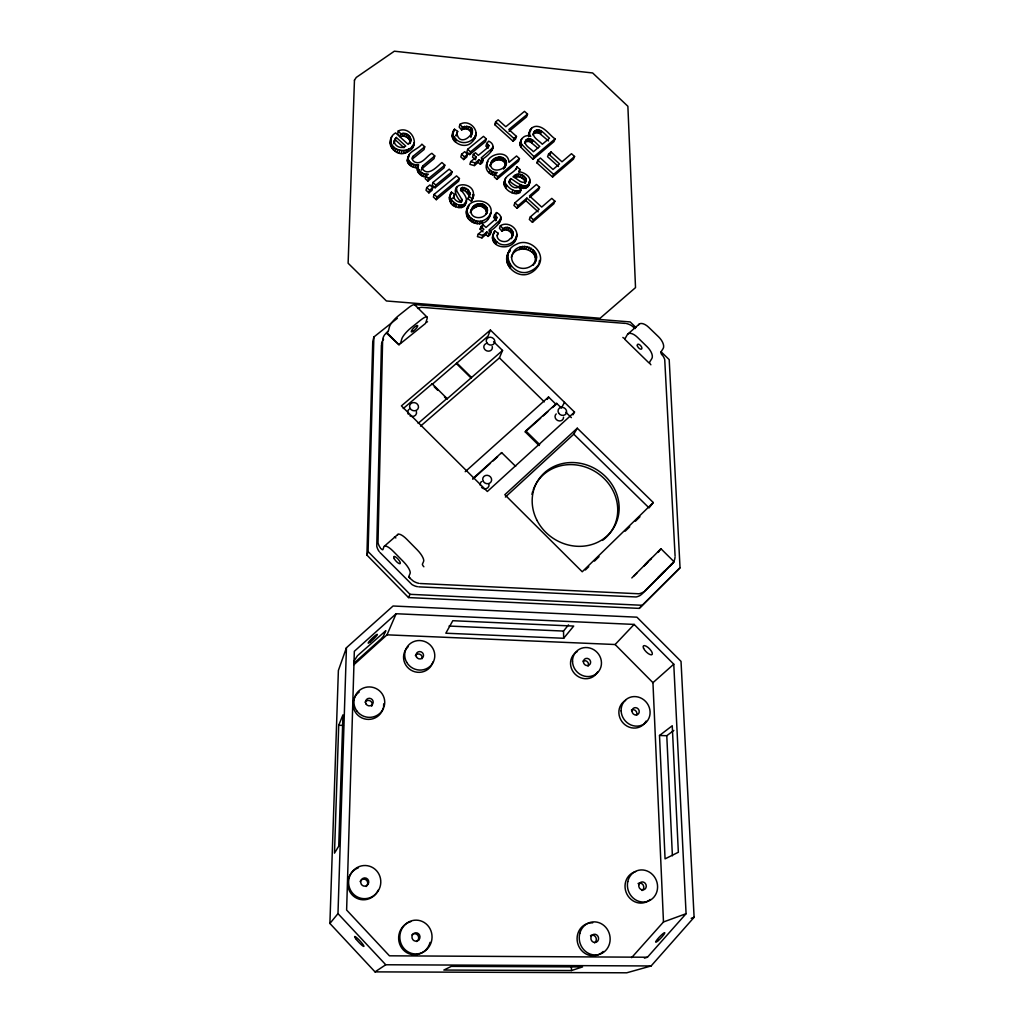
<?xml version="1.0" encoding="UTF-8"?>
<svg xmlns="http://www.w3.org/2000/svg" width="1024" height="1024" viewBox="0 0 1024 1024"><rect width="100%" height="100%" fill="white"/><g stroke="black" fill="none" stroke-linecap="round" stroke-linejoin="round"><path stroke-width="1.5" d="M456.41 188.109L456.87 191.053L462.08 199.859L461.286 202.458C440.051 178.534 483.328 179.686 471.334 201.203L468.058 198.938L470.016 193.011L467.802 189.478L462.528 187.43L461.312 188.019L460.71 190.016C481.011 210.854 441.267 214.157 451.443 192.141L454.643 194.432L453.133 198.323L454.643 194.432M528.947 181.773C529.83 193.613 514.035 186.176 509.978 181.235L509.274 181.811L510.912 178.598C516.058 181.606 524.864 190.438 529.92 182.605C531.405 176.41 523.891 172.224 518.656 171.648L520 169.51L517.005 166.784C515.315 173.414 501.978 175.526 505.421 183.462C508.608 188.301 515.098 193.267 520.998 189.99L518.528 187.123C514.509 189.338 509.888 185.702 508.723 181.85L510.195 179.174M382.618 340.301L377.997 542.733A16.051 15.091 18.3 0 0 379.648 546.79L380.403 547.955M381.414 344.947L376.768 546.317A15.949 15.014 18.2 0 0 378.406 550.362L379.162 551.501M661.158 351.859L669.197 359.616L680.038 567.77L639.245 608.384L408.538 597.581L366.925 555.085L372.749 341.619L373.875 336.998L397.363 318.298M366.925 555.085L368.077 551.565L373.875 336.998M496.755 217.139L495.834 220.608L496.755 217.139L494.579 214.989L496.55 212.57C507.558 217.83 494.758 228.48 489.203 231.68M481.459 159.706C487.142 156.8 499.43 146.214 488.691 141.12L486.746 143.437L488.883 145.523L487.552 147.75L478.323 155.354L475.443 152.73L473.357 154.445L472.538 157.146L474.445 158.899M338.714 725.261L334.49 853.158L338.739 846.131L342.95 714.867L338.714 725.261L343.411 725.414M329.894 923.443L337.984 913.626L346.432 647.744L393.062 606.003L636.915 617.178L681.024 661.389L694.106 917.299L651.11 965.965L626.726 972.8L375.027 971.878L329.894 923.443L338.381 670.464L346.432 647.744M520.064 145.05C519.526 139.302 524.902 133.606 530.739 136.422C527.117 131.917 531.648 126.003 536.819 126.323C544.653 126.81 549.21 134.784 555.046 138.893L554.01 141.594L532.992 159.309L520.678 147.021L520.064 145.05L521.101 140.39M453.914 195.712L453.811 197.094C454.106 200.435 461.696 204.979 462.08 199.859M539.533 260.416L538.931 263.987M538.342 264.845A22.579 19.366 22.6 0 1 530.214 271.206C513.664 278.912 497.677 252.25 516.25 244.416C529.472 236.544 548.262 254.285 537.318 267.277A22.515 19.328 22.6 0 1 529.203 273.638C516.71 279.117 500.595 263.846 508.915 251.533M456.806 133.043C460.506 152.806 486.246 122.406 462.413 127.155L461.632 129.92L459.187 127.104L459.968 124.339C469.696 118.195 481.958 132.224 473.101 140.672C465.6 152.09 445.542 140.621 454.49 129.216L457.664 131.405L456.038 135.795L457.664 131.405M468.058 198.938L470.016 193.011M526.272 179.443L525.158 183.334L526.272 179.443C524.531 174.042 516.608 172.147 512.986 176.845C517.03 177.92 522.317 185.69 526.131 180.71M535.603 260.941C531.418 269.491 518.413 271.437 513.216 262.822A10.522 9.037 22.9 0 1 512.243 254.848C517.069 238.771 544.038 248.538 534.579 263.386C540.25 248.858 515.392 242.957 511.296 257.318M466.342 213.274C465.472 193.779 499.251 199.322 489.382 217.126C483.802 230.054 461.581 222.08 467.366 208.781M490.342 213.376L489.382 217.126M497.19 235.725L498.099 233.216L494.848 230.95C483.699 248.934 516.902 253.722 516.928 234.317C516.557 226.714 506.829 221.427 500.352 225.741L499.443 228.275L501.965 231.194C506.637 227.226 514.982 233.293 511.373 238.707M515.725 238.72L516.928 234.317M410.739 139.674L409.933 143.642C413.248 137.894 406.707 131.251 400.858 133.914L398.259 130.931C411.123 125.005 421.606 145.715 407.846 151.744C395.674 159.77 382.694 140.544 395.622 132.89L408.192 144.41L410.573 140.877M413.683 145.229L413.939 143.386M475.085 137.254L476.16 132.723M424.73 146.765L413.094 156.25L412.442 158.963L424.051 149.504L424.73 146.765L421.888 144.166C418.598 149.21 405.67 152.102 408.499 160.077C410.496 163.533 414.592 165.376 418.509 164.89L417.843 167.59C412.851 168.563 405.197 163.738 407.936 158.157M675.046 557.21L674.854 558.477A15.808 14.272 40.6 0 1 673.434 562.266L670.31 565.85M492.403 237.427L494.029 232.243M391.782 136.806C385.882 150.694 410.765 156.186 414.336 142.477M487.181 211.443C485.082 221.03 467.443 219.008 471.795 208.73C475.52 199.514 491.878 204.211 486.31 214.016L487.424 210.138M473.856 194.662L472.218 199.898M500.07 221.747L501.184 218.163M492.16 150.246L493.235 146.547M506.278 162.752C505.69 171.187 489.05 173.504 490.842 163.264C493.606 152.96 512.435 156.826 504.525 167.846C508.774 157.952 491.878 157.286 489.971 165.939L490.842 163.264M501.965 231.194L502.886 228.659C509.645 223.45 517.683 234.624 509.875 238.899C505.869 244.71 493.862 240.282 498.099 233.216M390.093 143.194L390.989 138.586M390.259 145.024L390.848 142.272M390.861 146.778L391.45 144.026M391.898 148.454L392.486 145.702M394.291 140.902L393.702 143.667L394.88 139.226L396.326 137.446L405.747 146.086C401.254 149.99 392.013 145.216 394.88 139.226M393.37 150.042L393.958 147.302M394.278 141.978L396.326 137.446M398.259 130.931L397.658 133.709L400.243 136.678C404.352 134.899 409.984 137.766 410.099 142.426M395.174 151.462L395.776 148.723M400.243 136.678L400.858 133.914M397.107 152.499L397.709 149.76M402.522 136.179L403.136 133.402M399.155 153.152L399.77 150.426M404.544 136.269L405.171 133.491M401.331 153.434L401.958 150.707M406.362 136.909L407.002 134.131M520.998 189.99L520.038 192.602C513.459 196.429 501.44 188.301 504.614 180.928M403.558 153.306L404.173 150.579M408.013 138.074L408.653 135.309M405.722 152.742L406.362 150.016M408.934 139.072L409.574 136.307M409.587 140.122L410.227 137.37M409.971 141.248L410.624 138.483M407.846 151.744L408.486 149.018M407.232 160.461L408.051 156.582M407.398 161.626L408.026 158.912M408.806 157.018L409.459 154.291M407.859 162.79L408.499 160.077M411.674 148.685L412.326 145.946M408.653 163.955L409.293 161.242M412.928 146.982L413.581 144.243M409.754 165.107L410.394 162.394M411.469 166.374L412.122 163.674M413.389 167.206L414.042 164.506M415.514 167.616L416.179 164.915M413.094 156.25C410.726 158.285 413.069 161.485 415.373 162.317C422.246 164.774 426.662 155.955 431.872 153.306L434.739 155.93L422.733 165.978L422.336 168.806C428.134 177.114 437.312 166.234 441.933 162.522L444.8 165.146L444.058 167.834L427.853 181.094L425.28 178.739L425.971 176.064L428.262 174.195L426.24 174.221L425.549 176.896C419.75 176.576 415.027 170.266 418.509 164.89M417.434 170.854L417.971 166.49M418.24 172.582L418.906 169.894L418.099 168.166M381.53 343.872L381.824 342.72A15.194 13.517 16.7 0 1 382.272 341.53M382.733 339.226L383.027 338.061A15.283 13.581 16.8 0 1 384.755 334.63L388.262 331.405M419.763 174.31L420.442 171.622L418.906 169.894M422.106 167.398L421.427 170.086L422.733 165.978M421.542 175.629L422.234 172.954L420.442 171.622M423.514 176.486L424.205 173.811L422.234 172.954M427.853 181.094L428.544 178.432L444.8 165.146M426.714 187.584L426.022 190.234L428.902 192.883L432.09 190.259L432.806 187.622L429.914 184.96L426.714 187.584L429.606 190.246L428.902 192.883M434.739 155.93L434.022 158.643L422.054 168.666M432.947 182.477L432.23 185.126L435.11 187.776L451.29 174.464L452.058 171.789L449.178 169.152L432.947 182.477L435.84 185.126L435.11 187.776M434.125 194.394L433.395 197.018L436.288 199.68L458.637 181.184L459.43 178.534L456.538 175.885L434.125 194.394L437.018 197.056L436.288 199.68M452.173 135.706L454.49 129.216M452.237 137.011L453.67 130.432M452.595 138.317L452.992 134.259M453.235 139.61L454.003 136.87L453.35 135.565M454.17 140.89L454.938 138.15L454.003 136.87M455.398 142.144L456.166 139.405L454.938 138.15M461.632 129.92L463.885 128.96L464.678 126.195M463.885 128.96L466.022 128.794L466.816 126.029M472.512 132.032L471.706 134.784L470.669 131.52L467.994 129.357L468.8 126.592M461.619 154.24L460.826 156.941L463.68 159.552L466.778 157.005L467.584 154.304L464.73 151.693L461.619 154.24L464.486 156.851L463.68 159.552M449.242 199.309L450.419 193.664M450.675 194.765L451.443 192.141M469.773 130.547L470.579 127.795M449.92 201.062L450.688 198.451L450.01 196.698M470.669 131.52L471.475 128.768M471.296 132.544L472.102 129.792M451.149 202.918L451.917 200.307L450.688 198.451M471.616 134.438L470.797 137.19L471.437 135.974M471.642 133.632L472.448 130.893M467.674 149.274L466.88 151.987L469.722 154.586L485.478 141.658L486.323 138.931L483.482 136.346L467.674 149.274L470.541 151.885L469.722 154.586M456.947 186.765L455.629 190.746M455.616 192.192L456.397 189.555M452.902 204.762L453.67 202.163L451.917 200.307M473.101 140.672L475.904 134.515M454.272 205.888L455.053 203.277L453.67 202.163M474.342 138.995L475.162 136.256M461.312 188.019L460.518 190.656L465.062 190.682L469.197 195.635M455.731 206.784L456.512 204.186L455.053 203.277M461.722 190.067L462.528 187.43M473.357 154.445L476.237 157.069L470.682 161.651L469.862 164.339L474.33 165.594L478.246 162.355L479.078 159.667L481.19 161.587L480.346 164.262L478.246 162.355M463.283 190.042L464.077 187.405M458.368 207.808L459.162 205.21L463.475 204.8L466.189 201.638M460.954 201.587L461.747 198.976M465.062 190.682L465.869 188.045M459.866 207.974L460.659 205.376M475.405 159.77L476.237 157.069M461.325 207.834L462.118 205.248M474.33 165.594L475.149 162.918L479.078 159.667M466.982 192.102L467.802 189.478M462.682 207.398L463.475 204.8M463.846 206.643L464.653 204.045M466.266 200.192L464.819 205.542M468.518 193.894L469.338 191.27M469.03 197.325L469.85 194.714M486.746 143.437L485.901 146.15L488.026 148.237L488.883 145.523M466.547 211.366L468.07 206.95M493.03 147.546L481.165 157.939L483.277 159.859L482.419 162.547L480.346 164.262M487.245 147.2L488.102 144.486M469.261 205.222L467.251 209.549M527.539 114.099L508.838 129.51L516.467 136.41L515.533 139.123L513.024 141.21L494.733 124.646L495.603 121.894L498.138 119.821L505.779 126.733L524.493 111.36L527.539 114.099L526.579 116.864L509.094 131.29M466.586 215.181L467.149 210.688M471.334 201.203L473.613 195.981M467.264 217.011L468.083 214.438L467.405 212.595M528.666 136.832L530.048 129.92M468.378 218.752L469.197 216.179L468.083 214.438M471.194 210.022L470.374 212.608L471.795 208.73M470.963 211.315L472.742 207.45M491.264 151.437L492.134 148.736M471.91 210.035L474.061 206.182M469.926 220.416L470.758 217.856L469.197 216.179M473.229 208.768L474.79 207.616L475.622 205.018M474.79 207.616L476.339 206.784L477.171 204.186M471.578 221.734L472.41 219.174L470.758 217.856M490.586 164.698L491.456 162.022M491.558 163.456L492.429 160.781M476.339 206.784L477.85 206.285L478.694 203.699M495.181 172.595L494.298 175.245L490.701 174.067L489.024 172.8L489.894 170.138C477.504 157.478 507.827 145.536 508.979 162.33L516.557 155.981L519.424 158.579L518.477 161.254L496.896 179.366L494.285 176.973L495.168 174.323L497.216 172.608L493.325 172.211L489.894 170.138M492.877 162.214L493.747 159.539M473.318 222.746L474.15 220.186L472.41 219.174M477.85 206.285L479.347 206.131L480.192 203.533M494.426 161.075L495.309 158.387M490.701 174.067L491.571 171.418M449.165 197.76L449.651 196.288M475.162 223.45L476.006 220.89C482.125 222.784 488.973 218.547 491.008 212.698M479.347 206.131L480.781 206.259L481.638 203.674M495.949 160.256L496.832 157.568M492.442 174.874L493.325 172.211M497.421 159.757L498.317 157.082M486.541 212.71L485.414 209.152L482.112 206.63L482.97 204.045M477.12 223.859L477.965 221.299M498.867 159.59L499.763 156.915M483.341 207.258L484.198 204.672M417.306 169.178L417.843 167.59M500.237 159.693L501.133 157.018M484.467 208.115L485.338 205.53M479.501 223.885L480.346 221.338M501.478 160.013L502.387 157.338M485.414 209.152L486.285 206.566M486.067 210.266L486.938 207.68M502.605 160.563L503.514 157.875M496.742 218.048L486.029 227.469L483.085 224.768L480.96 226.586L483.904 229.286L478.259 234.099L477.402 236.621L481.946 237.888L485.939 234.483L486.81 231.949L488.96 233.92L488.077 236.442L485.939 234.483M481.83 223.36L482.688 220.813M483.034 231.821L480.102 229.12L480.96 226.586M496.896 179.366L497.792 176.717L519.424 158.579M486.451 211.456L487.322 208.87M503.616 161.318L504.525 158.63M483.085 224.768L482.227 227.315L480.102 229.12M504.435 162.214L505.344 159.526M504.998 163.187L505.907 160.512M503.565 169.088L504.474 166.426M505.306 164.262L506.214 161.587M513.024 141.21L513.946 138.496L516.467 136.41M488.128 218.918L489.011 216.358M481.946 237.888L482.816 235.379L486.81 231.949M444.442 396.928L446.707 399.181L446.976 398.464L432.205 383.821L431.949 384.55L487.974 336.192L490.406 330.035L574.515 412.083L572.941 414.861M503.693 183.258L505.523 178.291M503.859 184.563L504.768 181.926M504.499 186.086L505.421 183.462M494.579 214.989L493.683 217.549L495.859 219.699M521.792 138.637L520.154 143.104M495.654 215.13L496.55 212.57M495.066 218.624L495.962 216.064M505.715 187.814L506.624 185.19M520.678 147.021L521.626 144.32L521.011 142.349M500.992 219.187L488.934 230.144L491.072 232.102L490.189 234.637L488.077 236.442M509.978 181.235L510.912 178.598M524.531 143.347L526.349 139.686C531.661 136.166 536.09 143.949 539.802 146.368L533.402 151.731C531.136 148.582 521.882 144.525 526.349 139.686M516.058 169.446L517.005 166.784M528.461 134.63L529.421 131.904M494.848 230.95L492.621 236.083M525.389 142.4L527.514 138.97M530.522 130.957L531.494 128.23M492.48 238.797L493.299 234.906M515.61 174.835L514.675 177.485C518.566 175.386 523.955 178.022 525.299 182.067M500.07 219.571L500.979 217.024M526.554 141.683L527.834 141.389L528.794 138.675M492.864 240.166L493.376 236.275M499.162 222.989L500.07 220.442M516.122 176.858L517.069 174.221M493.53 241.523L494.438 239.014L493.76 237.658M527.834 141.389L529.19 141.53L530.163 138.816M519.053 172.16L520 169.51M511.974 192.755L512.909 190.144M517.939 176.691L518.886 174.054M494.502 242.854L495.398 240.346L494.438 239.014M537.805 148.147L530.637 142.106L531.61 139.392M532.749 134.874L534.656 131.085C540.48 127.027 545.536 135.424 549.517 138.202L542.285 144.269C539.725 140.941 529.946 136.371 534.656 131.085M533.683 133.811L535.718 130.406M531.994 143.002L532.966 140.301M495.757 244.16L496.666 241.651L495.398 240.346M519.846 177.05L520.794 174.4M534.746 133.133L535.91 132.749L536.896 130.022M514.112 193.523L515.046 190.912M535.91 132.749L537.101 132.659L538.086 129.933M521.728 177.882L522.688 175.245M516.096 193.728L517.043 191.13M537.101 132.659L538.24 132.826L539.226 130.099M518.963 187.123L519.923 184.499M548.493 140.915L539.379 133.261L540.365 130.534M504.243 230.157L505.165 227.622M518.029 193.408L518.989 190.81M514.893 202.854L513.946 205.427L517.069 208.269L525.926 200.678L526.899 198.093L539.174 209.267L530.317 216.922L529.331 219.469L532.454 222.323L553.843 203.776L554.893 201.203L551.782 198.374L541.709 207.078L529.446 195.917L539.558 187.264L536.448 184.448L514.893 202.854L518.016 205.696L517.069 208.269M520.422 187.802L521.382 185.19M523.456 179.162L524.416 176.525M540.57 133.939L541.568 131.213M506.406 229.952L507.341 227.418M521.894 188.262L522.867 185.651M524.749 180.646L525.722 178.022M532.992 159.309L533.978 156.634L555.046 138.893M523.392 188.454L524.365 185.843M508.429 230.502L509.363 227.981M524.902 188.326L525.875 185.715M526.323 187.866L527.296 185.254M510.246 231.731L511.181 229.21M527.552 187.072L528.525 184.461M529.242 182.989L530.214 180.365M528.384 186.202L529.37 183.578M536.858 162.803L537.856 160.141L540.365 158.029L553.011 169.472L559.526 163.917L548.595 154.035L551.078 151.936L561.997 161.805L571.482 153.702L574.566 156.48L573.466 159.13L552.576 177.037L536.858 162.803L538.522 161.395M511.168 232.742L512.115 230.221M528.947 185.229L530.214 181.542M511.821 233.818L512.768 231.296M512.179 234.957L513.126 232.448M512.013 237.414L513.203 233.651M506.778 257.536L507.725 255.066M507.238 255.744L509.926 249.882M506.624 259.341L507.558 256.883M506.765 261.171L507.712 258.714M513.754 242.342L516.685 236.211M353.907 661.197L357.414 655.808M514.995 240.55L515.955 238.054M548.595 154.035L547.571 156.71L558.477 166.554M507.213 263.027L508.16 260.57M550.054 154.611L551.078 151.936M507.942 264.845L508.89 262.4M508.941 266.586L509.888 264.141M539.558 187.264L538.547 189.875L529.587 197.555M510.208 268.237L511.155 265.792M519.322 249.574L520.294 247.091M521.549 248.909L522.522 246.426M446.707 399.181L502.554 350.451L493.581 341.683M532.454 222.323L533.453 219.789L554.893 201.203M523.814 248.73L524.8 246.246M552.576 177.037L553.613 174.4L574.566 156.48M526.054 248.973L527.04 246.49M528.154 249.613L529.152 247.142M530.125 250.662L531.123 248.179M531.968 252.096L532.979 249.613M533.504 253.747L534.515 251.277M534.605 255.526L535.616 253.056M535.283 257.408L536.294 254.95M535.526 259.418L536.538 256.96M533.363 265.242L534.374 262.81M535.296 261.44L536.32 258.995M420.57 426.138L499.418 357.888L502.554 350.451M385.69 630.95L383.334 636.365L380.954 638.989M353.997 664.64L387.008 634.829L396.134 613.734L634.15 624.422L673.766 664.192L686.08 913.702L647.437 957.235L644.416 958.157M408.538 597.581L409.984 594.317L368.077 551.565M501.158 453.619L501.645 452.621L515.674 466.381M671.693 564.48L670.912 565.197L674.01 561.69L660.966 548.762L657.984 552.371L658.778 551.667M539.11 445.555L525.248 431.898L525.76 430.874L556.659 403.354L561.434 408.013L564.48 402.381M547.315 399.398L548.544 397.005L556.096 404.403L552.538 407.565M556.096 404.403L556.659 403.354M573.786 434.189L577.28 428.198L653.274 502.541L649.062 507.904L573.786 434.189L505.382 497.05M488.026 161.523C485.107 164.838 485.645 170.035 489.024 172.8M508.979 252.365L510.234 250.79M563.674 638.272L573.696 626.074L452.8 620.71L445.824 633.216L563.674 638.272L563.52 631.066L568.512 624.883M651.328 558.413L649.178 560.256M631.603 957.67L663.475 921.971L686.08 913.702M639.245 608.384L680.038 567.77M650.202 559.616L650.842 558.938M387.008 634.829L615.117 644.518L634.15 624.422M648.346 561.088L645.248 564.403L645.747 564.006M514.714 239.846C510.464 245.427 501.786 246.899 496.666 241.651M648.602 561.242L646.298 563.507M661.427 574.106C674.15 561.818 648.896 586.47 661.619 574.182M644.851 590.912L674.01 561.69M631.821 577.946L660.966 548.762M641.946 594.112L670.387 565.606A15.706 14.208 40.7 0 0 670.976 564.416M653.274 502.541L582.221 571.763L504.819 494.707L577.28 428.198M585.382 569.984L588.787 566.669M594.47 561.114L599.027 556.685M625.178 531.187L629.734 526.758M635.418 521.216L639.962 516.774M633.626 576.192L637.018 572.877M643.802 566.259L647.194 562.957M473.92 137.946C469.594 143.232 461.171 144.448 456.166 139.405M574.515 412.083L487.347 491.482L401.421 405.888L490.406 330.035M473.19 478.272L501.645 452.621M472.742 479.232L490.496 463.219M492.864 461.082L497.6 456.819M358.054 655.206L385.715 630.784M380.326 639.565L353.741 663.437M396.134 613.734L354.33 651.302L346.624 910.029L389.44 955.814L647.437 957.235M465.216 471.706L548.544 397.005M525.248 431.898L540.672 418.15M543.04 416.026L547.789 411.802M663.475 921.971L652.954 682.675L673.766 664.192M384.41 546.163L397.99 534.323M628.109 333.824L639.386 323.981M427.533 321.792L425.984 322.342L427.123 318.554A10.624 2.573 -45.1 0 0 420.992 319.846L410.842 328A10.662 2.598 -45 0 0 401.792 338.918L400.794 342.426A2.662 0.64 -45.1 0 1 399.002 344.768L386.33 332.941M418.15 423.373L446.976 398.464M518.016 205.696L526.899 198.093M488.96 233.92L491.072 232.102M403.264 408.538L432.205 383.821M481.19 161.587L483.277 159.859M437.018 197.056L459.43 178.534M429.606 190.246L432.806 187.622M435.84 185.126L452.058 171.789M464.486 156.851L467.584 154.304M470.541 151.885L486.323 138.931M494.733 124.646L496.41 123.277M400.474 343.59L425.651 323.302M659.507 735.488L672.243 725.76L678.349 852.262L665.062 858.854L659.507 735.488L666.778 735.718L673.818 730.419M375.027 971.878L385.754 964.762L651.11 965.965M643.968 591.654L642.88 592.333A15.962 14.566 41.2 0 1 638.963 593.779L420.262 583.514M641.075 594.842L640 595.533A15.859 14.49 41.3 0 1 636.096 596.966L418.739 586.854M691.2 918.323L694.106 917.299M571.456 970.547L582.554 966.925L451.354 966.362L443.84 970.048L571.456 970.547L571.366 966.323M449.05 626.048L563.52 631.066M409.984 594.317L642.112 605.286M414.669 304.538L630.182 321.933L635.917 327.475M625.408 323.418L421.53 307.315A15.475 13.645 18.4 0 0 417.574 308.454M424.205 173.811L426.24 174.221M418.982 583.36L417.587 583.027A16.461 15.565 22.7 0 1 413.376 581.146L410.483 578.701M417.485 586.701L416.09 586.368A16.346 15.475 22.7 0 1 411.904 584.499L379.955 552.448M626.534 323.584L627.776 323.904A14.899 12.902 29.4 0 1 631.565 325.632L634.099 327.667M478.259 234.099L482.816 235.379M466.022 128.794L467.994 129.357M480.781 206.259L482.112 206.63M470.682 161.651L475.149 162.918M538.24 132.826L539.379 133.261M474.15 220.186L476.006 220.89M456.512 204.186L459.162 205.21M529.19 141.53L530.637 142.106M468.877 196.326L472.166 198.592M661.491 354.138L662.131 354.778M495.603 121.894L513.946 138.496M533.978 156.634L521.626 144.32M537.856 160.141L553.613 174.4M525.926 200.678L538.163 211.827M495.168 174.323L497.792 176.717M530.317 216.922L533.453 219.789M395.725 140.211L403.942 147.75M425.971 176.064L428.544 178.432M565.85 412.288L571.379 417.638M624.704 339.213L649.062 362.995M499.418 357.888L544.346 401.869M456.73 362.88L471.424 377.344M525.76 430.874L539.648 444.544M456.448 363.622L471.13 378.086M434.214 386.803L437.632 390.182M414.81 304.883L427.008 317.069M399.002 344.768L386.778 332.57A2.662 0.678 -44.8 0 0 388.57 330.227L389.504 326.669A10.65 2.714 -45 0 1 398.49 315.725L408.73 307.571A10.611 2.688 -45.1 0 1 415.078 305.459M408.653 576.845L410.086 578.266A2.637 0.794 47.9 0 1 408.998 576.051L410.112 573.414A11.341 3.43 48.1 0 0 403.661 561.894L393.114 551.168A11.315 3.418 48.2 0 0 383.923 546.765L382.925 549.581A2.432 0.73 48.9 0 1 381.35 548.992L380.979 548.621M615.117 644.518L652.954 682.675M337.984 913.626L385.754 964.762M459.968 124.339L462.413 127.155M500.352 225.741L502.886 228.659M662.259 354.995L663.014 356.019A14.95 12.979 31.3 0 1 664.73 359.629L675.085 556.045M472.563 194.573L473.024 197.274M492.16 148.16L492.365 149.261M666.778 735.718L672.397 855.821M646.08 721.101A15.117 14.003 52.8 0 1 623.501 723.418A15.117 14.003 52.8 0 1 625.626 700.352M597.632 671.949A14.912 13.939 46.4 0 1 575.027 674.086A14.912 13.939 46.4 0 1 577.421 651.456M432.947 661.952A15.091 14.605 28.6 0 1 410.854 670.067A15.091 14.605 28.6 0 1 408.115 646.771M383.309 707.763A15.36 15.13 18.5 0 1 359.974 716.864A15.36 15.13 18.5 0 1 359.206 692.019M383.68 703.846A15.36 15.13 18.5 0 1 383.539 706.47M378.214 890.099A16.525 15.987 -77.9 0 1 351.846 894.528A16.525 15.987 -77.9 0 1 358.374 867.814M430.08 942.349A16.819 16.013 -85.7 0 1 413.056 954.688A16.819 16.013 -85.7 0 1 398.669 939.277A16.819 16.013 -85.7 0 1 410.765 921.651M603.213 951.475A16.55 15.309 76.1 0 1 578.176 944.845A16.55 15.309 76.1 0 1 592.691 922.842M650.202 899.456A16.141 14.861 69.4 0 1 627.021 894.323A16.141 14.861 69.4 0 1 635.597 871.616M631.386 710.067A3.776 3.507 52.8 0 1 636.506 715.264M638.054 883.571A4.032 3.712 69.4 0 1 638.938 883.187M639.91 883.059A4.032 3.712 69.4 0 1 642.074 890.547M365.12 702.195A3.84 3.776 18.5 0 1 370.381 700.992A3.84 3.776 18.5 0 1 371.648 706.202M411.891 934.886A4.211 4.006 -85.7 0 1 417.894 935.347A4.211 4.006 -85.7 0 1 416.627 941.542M590.464 935.654A4.134 3.827 76.1 0 1 595.75 937.203A4.134 3.827 76.1 0 1 594.496 942.81M360.077 881.626A4.134 3.994 -77.9 0 1 366.234 879.974A4.134 3.994 -77.9 0 1 366.118 886.515M583.066 661.03A3.725 3.482 46.4 0 1 588.122 666.163M415.334 655.603A3.776 3.648 28.6 0 1 422.157 658.675M533.184 490.01A44.518 40.55 33.4 0 1 598.541 473.818A44.518 40.55 33.4 0 1 602.509 540.403M531.942 494.349A44.518 40.55 33.4 0 1 532.71 491.43M382.861 340.378A15.194 13.517 16.7 0 1 383.552 339.302M492.211 346.534A4.339 3.84 22.5 0 1 489.562 351.014A4.339 3.84 22.5 0 1 484.224 348.582A4.339 3.84 22.5 0 1 485.952 343.693M416.435 411.584A4.467 4.045 18.3 0 1 409.92 415.795M408.307 414.208A4.467 4.045 18.3 0 1 409.05 409.318M563.558 417.229A4.378 3.904 28.6 0 1 557.747 420.531A4.378 3.904 28.6 0 1 556.211 413.901M488.934 483.814A4.493 4.134 25.8 0 1 481.549 487.462M480.384 485.504A4.493 4.134 25.8 0 1 481.51 481.523M661.747 354.355A2.573 1.28 48.2 0 1 661.018 351.885L663.142 348.531A10.33 5.171 48.2 0 0 658.598 336.845L648.717 327.322A10.317 5.158 48.5 0 0 638.605 324.838M397.491 534.95A11.264 3.52 48.2 0 1 406.746 539.226L417.254 549.888A11.277 3.533 48 0 1 423.603 561.434L422.426 564.109A2.624 0.819 48.4 0 0 423.872 566.784M650.893 364.787A2.586 1.267 48.2 0 1 649.754 361.894L651.84 358.579A10.368 5.094 48.5 0 0 647.245 346.867L637.376 337.254A10.355 5.082 48.8 0 0 627.328 334.656L625.357 338.086A2.573 1.254 49 0 1 622.874 337.434M635.379 328.512A2.56 1.28 48.8 0 1 634.522 328.026M395.878 537.92A2.432 0.755 48.9 0 1 394.458 536.87M354.458 80.179L348.122 263.232L386.406 300.966L600.09 318.259L635.52 287.616L627.878 106.278L592.64 72.96L394.355 51.2L356.275 77.427L354.458 80.179M643.571 648.307A6.131 2.253 45 0 0 651.533 654.822A6.131 2.253 45 0 0 648.166 647.552A6.131 2.253 45 0 0 643.571 648.307M356.339 939.443A6.81 0.909 47 0 0 363.904 946.406A6.81 0.909 47 0 0 357.53 938.432A6.81 0.909 47 0 0 356.339 939.443M370.419 641.843A6.323 0.755 -43.8 0 0 377.382 634.458A6.323 0.755 -43.8 0 0 370.573 639.885A6.323 0.755 -43.8 0 0 370.419 641.843M658.406 940.48A6.566 0.909 -46.3 0 0 664.781 932.736A6.566 0.909 -46.3 0 0 657.472 939.187A6.566 0.909 -46.3 0 0 658.406 940.48M365.978 703.885A3.866 3.802 18.8 0 0 372.646 704.102A3.866 3.802 18.8 0 0 369.446 698.291A3.866 3.802 18.8 0 0 365.978 703.885M357.03 711.206A15.437 15.194 18.8 0 0 383.526 708.198A15.437 15.194 18.8 0 0 367.424 687.027A15.437 15.194 18.8 0 0 357.03 711.206M427.149 949.107A16.909 16.102 -86 0 0 420.339 920.755A16.909 16.102 -86 0 0 400.307 941.299A16.909 16.102 -86 0 0 427.149 949.107M621.133 710.912A15.194 14.067 52.6 0 0 643.405 724.39A15.194 14.067 52.6 0 0 642.304 698.79A15.194 14.067 52.6 0 0 621.133 710.912M632.013 711.194A3.802 3.52 52.6 0 0 637.568 714.586A3.802 3.52 52.6 0 0 637.312 708.186A3.802 3.52 52.6 0 0 632.013 711.194M418.765 939.994A4.224 4.032 -86 0 0 417.062 932.915A4.224 4.032 -86 0 0 412.058 938.048A4.224 4.032 -86 0 0 418.765 939.994M627.75 881.664A16.23 14.938 69.3 0 0 647.053 901.542A16.23 14.938 69.3 0 0 652.685 874.739A16.23 14.938 69.3 0 0 627.75 881.664M638.835 884.838A4.058 3.738 69.2 0 0 643.648 889.818A4.058 3.738 69.2 0 0 645.069 883.123A4.058 3.738 69.2 0 0 638.835 884.838M367.117 885.35A4.147 4.019 -78.2 0 0 366.336 878.221A4.147 4.019 -78.2 0 0 360.73 882.56A4.147 4.019 -78.2 0 0 367.117 885.35M373.85 895.616A16.602 16.077 -78.2 0 0 371.597 867.021A16.602 16.077 -78.2 0 0 348.646 883.661A16.602 16.077 -78.2 0 0 373.85 895.616M579.802 933.376A16.64 15.386 75.9 0 0 598.541 954.611A16.64 15.386 75.9 0 0 605.747 927.283A16.64 15.386 75.9 0 0 579.802 933.376M591.322 936.269A4.16 3.84 75.9 0 0 594.842 942.502A4.16 3.84 75.9 0 0 598.003 936.32A4.16 3.84 75.9 0 0 591.322 936.269M583.398 661.85A3.75 3.494 46.2 0 0 588.915 665.203A3.75 3.494 46.2 0 0 588.736 658.918A3.75 3.494 46.2 0 0 583.398 661.85M572.518 661.504A14.989 14.003 46.2 0 0 594.624 674.88A14.989 14.003 46.2 0 0 593.83 649.741A14.989 14.003 46.2 0 0 572.518 661.504M406.643 662.221A15.168 14.669 28.6 0 0 432.704 663.168A15.168 14.669 28.6 0 0 419.878 640.538A15.168 14.669 28.6 0 0 406.643 662.221M416.486 656.986A3.789 3.674 28.6 0 0 423.002 657.242A3.789 3.674 28.6 0 0 419.814 651.571A3.789 3.674 28.6 0 0 416.486 656.986M537.037 520.448A44.672 40.666 33.3 0 0 612.288 529.997A44.672 40.666 33.3 0 0 577.651 462.899A44.672 40.666 33.3 0 0 537.037 520.448M394.278 558.746A4.723 1.421 48.1 0 0 400.013 563.674A4.723 1.421 48.1 0 0 396.723 557.798A4.723 1.421 48.1 0 0 394.278 558.746M413.12 331.264A4.429 1.075 -45 0 0 417.702 325.722A4.429 1.075 -45 0 0 412.634 329.139A4.429 1.075 -45 0 0 413.12 331.264M558.669 413.133A4.416 3.93 28.5 0 0 566.118 413.645A4.416 3.93 28.5 0 0 562.24 407.334A4.416 3.93 28.5 0 0 558.669 413.133M483.315 481.408A4.531 4.16 25.8 0 0 491.059 481.843A4.531 4.16 25.8 0 0 487.13 475.29A4.531 4.16 25.8 0 0 483.315 481.408M486.822 342.835A4.378 3.866 22.5 0 0 494.272 343.398A4.378 3.866 22.5 0 0 490.509 337.229A4.378 3.866 22.5 0 0 486.822 342.835M410.163 408.512A4.506 4.07 18.4 0 0 417.894 408.973A4.506 4.07 18.4 0 0 414.054 402.573A4.506 4.07 18.4 0 0 410.163 408.512M637.363 345.869A3.072 1.51 48.4 0 0 641.306 349.158A3.072 1.51 48.4 0 0 640.051 345.062A3.072 1.51 48.4 0 0 637.363 345.869"/></g></svg>
